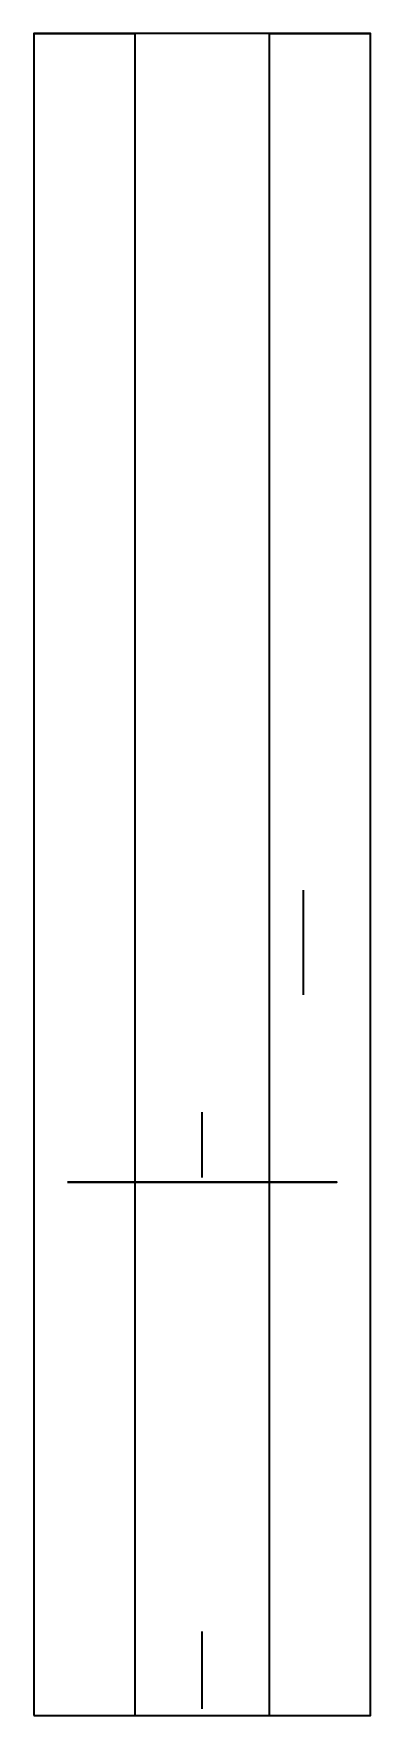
# Model space of a CAD drawing. Header units: feet. Extents: x 0 to 10, y 0 to 50.
import ezdxf
from ezdxf import colors
from ezdxf.entities.mleader import LeaderData, LeaderLine
from ezdxf.math import Vec2, Vec3

# ---------------------------------------------------------------- set-up
doc = ezdxf.new("R2010")
doc.units = ezdxf.units.FT
doc.header["$MEASUREMENT"] = 0
doc.layers.add('C-ANNO-MARK', color=7, linetype='Continuous')
doc.styles.add('Arial', font='arial.ttf', dxfattribs={"width": 0.8})

msp = doc.modelspace()

# ---------------------------------------------------------------- linework, layer by layer
msp.add_lwpolyline([(0, 0), (10, 0), (10, 50), (0, 50)], close=True)
at = {"extrusion": (0, -1, 0), "flags": 128}
for points, elevation in [([(0, 0), (3, -3)], -50), ([(7, -3), (10, 0)], -50), ([(1, -1), (9, -1), (7, -3), (3, -3), (1, -1)], -15.855)]:
    msp.add_lwpolyline(points, dxfattribs=dict(at, elevation=elevation))
at = {"elevation": -3}
msp.add_lwpolyline([(3, 0), (7, 0), (7, 50), (3, 50)], close=True, dxfattribs=at)
at = {"extrusion": (0, -1, 0), "flags": 128}
for points in [[(0, 0), (3, -3)], [(7, -3), (10, 0)]]:
    msp.add_lwpolyline(points, dxfattribs=at)

# ---------------------------------------------------------------- texts
at = {"layer": 'C-ANNO-MARK', "extrusion": (1, 0, 0), "insert": (0, 29.984, 3.205), "char_height": 0.6, "attachment_point": 1, "text_direction": (0, 1, 0), "style": 'Arial'}
msp.add_mtext_dynamic_manual_height_columns('\\A1;RIVER SEGMENT LENGTH (L{\\H0.7x;\\S^ X;})', width=12.78475, gutter_width=1, heights=[0], dxfattribs=at)

# ---------------------------------------------------------------- leaders
at = {"layer": 'C-ANNO-MARK'}
ml = msp.add_multileader_mtext('Standard', dxfattribs=at)
ml.set_content('\\A1;CROSS-SECTIONAL\\PAREA (A{\\H0.7x;\\S^ X;})', color=256, style='Arial')
ml.set_leader_properties()
ml.build(insert=Vec2(0, 0))
ml.multileader.update_dxf_attribs({"dogleg_length": 0.1, "arrow_head_size": 0.6, "scale": 6})
ctx = ml.context
ctx.base_point, ctx.scale, ctx.char_height, ctx.arrow_head_size, ctx.landing_gap_size, ctx.plane_origin, ctx.plane_x_axis, ctx.plane_y_axis = Vec3(5, 17.931, 5.51), 6, 0.6, 0.6, 0.3, Vec3(5, 15.855, -1), Vec3(0, 1), Vec3(0, 0, 1)
notes = []
notes.append((ctx, [(0, (1, 1, 0), (5, 17.331, 5.51), (0, 1), 0.6, [(0, [(5, 15.855, -1)], 0, [])])]))
ctx.mtext.insert, ctx.mtext.text_direction, ctx.mtext.flow_direction, ctx.mtext.extrusion = Vec3(5, 18.231, 5.898), Vec3(0, 1), 5, Vec3(1, 0)
ml = msp.add_multileader_mtext('Standard', dxfattribs=at)
ml.set_content('STORED WATER', color=256, style='Arial')
ml.set_leader_properties()
ml.build(insert=Vec2(0, 0))
ml.multileader.update_dxf_attribs({"dogleg_length": 0.1, "arrow_head_size": 0.6, "scale": 6})
ctx = ml.context
ctx.base_point, ctx.scale, ctx.char_height, ctx.arrow_head_size, ctx.landing_gap_size, ctx.plane_origin, ctx.plane_x_axis, ctx.plane_y_axis = Vec3(8, 15.455, -4.452), 6, 0.6, 0.6, 0.3, Vec3(8, 25, -2), Vec3(0, 1), Vec3(0, 0, 1)
ctx.text_align_type = 2
notes.append((ctx, [(0, (1, 1, 0), (8, 22.018, -4.452), (0, -1), 0.6, [(0, [(8, 25, -2)], 0, [])])]))
ctx.mtext.insert, ctx.mtext.text_direction, ctx.mtext.alignment, ctx.mtext.flow_direction, ctx.mtext.extrusion = Vec3(8, 21.118, -4.147), Vec3(0, 1), 3, 5, Vec3(1, 0)
ml = msp.add_multileader_mtext('Standard', dxfattribs=at)
ml.set_content('RIVER CHANNEL LIMITS', color=256, style='Arial')
ml.set_leader_properties()
ml.build(insert=Vec2(0, 0))
ml.multileader.update_dxf_attribs({"dogleg_length": 0.1, "arrow_head_size": 0.6, "scale": 6})
ctx = ml.context
ctx.base_point, ctx.scale, ctx.char_height, ctx.arrow_head_size, ctx.landing_gap_size, ctx.plane_origin, ctx.plane_x_axis, ctx.plane_y_axis = Vec3(5, 2.489, 5.644), 6, 0.6, 0.6, 0.3, Vec3(5, 0), Vec3(0, 1), Vec3(0, 0, 1)
notes.append((ctx, [(0, (1, 1, 0), (5, 1.889, 5.644), (0, 1), 0.6, [(0, [(5, 0)], 0, [])])]))
ctx.mtext.insert, ctx.mtext.text_direction, ctx.mtext.flow_direction, ctx.mtext.extrusion = Vec3(5, 2.789, 5.95), Vec3(0, 1), 5, Vec3(1, 0)
for ctx, leaders in notes:
    for number, flags, end, landing, length, lines in leaders:
        leader = LeaderData()
        leader.index, (leader.has_last_leader_line, leader.has_dogleg_vector, leader.attachment_direction) = number, flags
        leader.last_leader_point, leader.dogleg_vector, leader.dogleg_length = Vec3(end), Vec3(landing), length
        for number, points, colour, breaks in lines:
            line = LeaderLine()
            line.index, line.vertices, line.color, line.breaks = number, Vec3.list(points), colors.encode_raw_color(colour), breaks
            leader.lines.append(line)
        ctx.leaders.append(leader)

doc.saveas('drawing.dxf')
